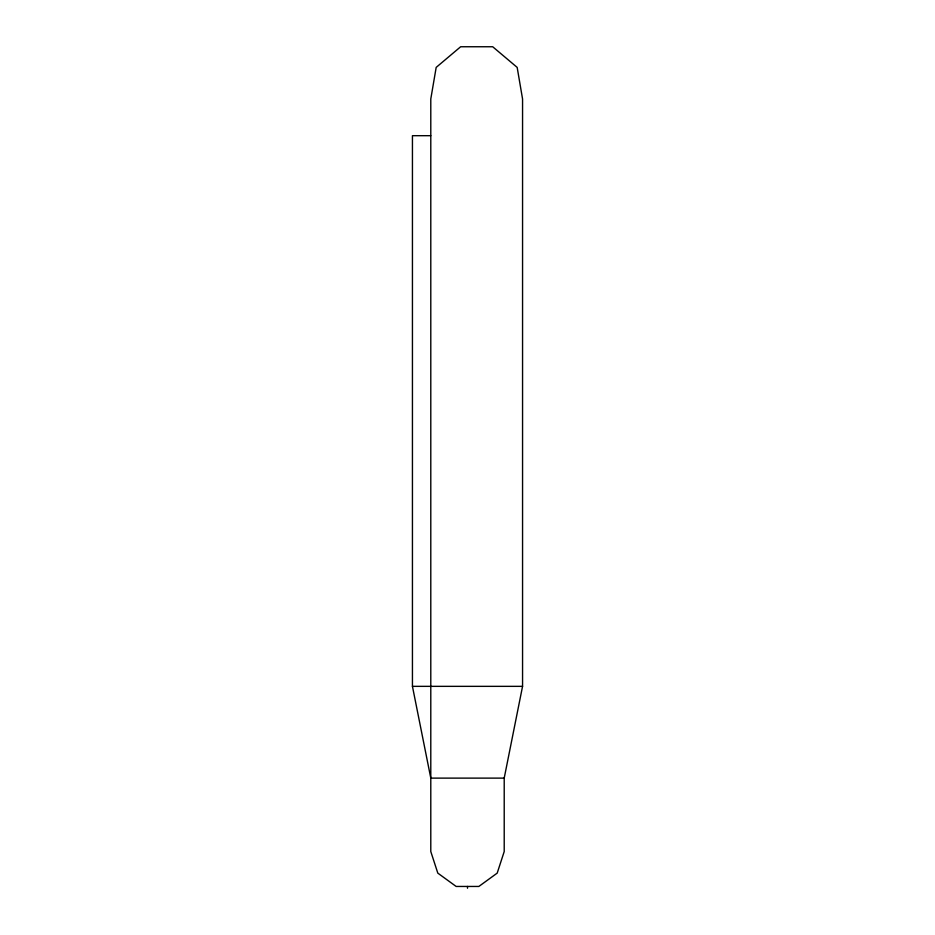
<?xml version="1.0" encoding="UTF-8"?>
<svg xmlns="http://www.w3.org/2000/svg" width="935" height="935" viewBox="0 0 935 935"><rect width="100%" height="100%" fill="white"/><g stroke="black" fill="none" stroke-linecap="round" stroke-linejoin="round"><path stroke-width="1.4" d="M504.21 778.119L522.56 686.348L522.56 98.981L517.172 67.402L492.698 46.75L460.663 46.75L436.177 67.402L430.79 98.981L430.79 851.54L437.802 873.115L456.151 886.45L478.849 886.45L497.198 873.115L504.21 851.54L504.21 778.119L430.79 778.119L412.44 686.348L412.44 135.692L430.79 135.692M412.44 686.348L522.56 686.348M467.5 886.45L467.5 888.25"/></g></svg>
